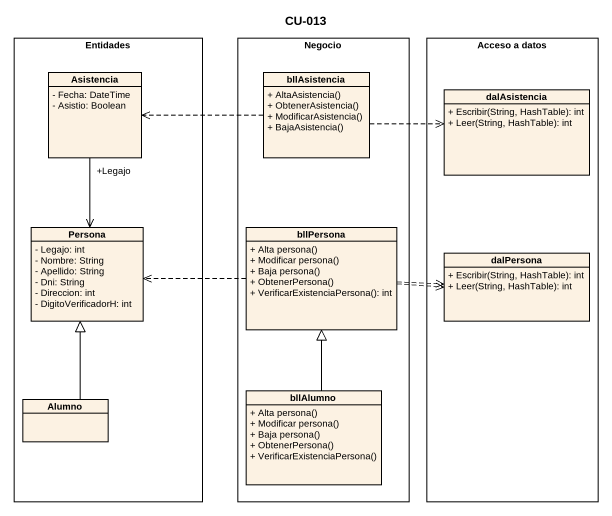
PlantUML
@startuml
title CU-013
hide circle
hide empty members
skinparam classAttributeIconSize 0
rectangle Entidades {
  class Asistencia {
    - Fecha: DateTime
    - Asistio: Boolean
  }
  class Persona {
    - Legajo: int
    - Nombre: String
    - Apellido: String
    - Dni: String
    - Direccion: int
    - DigitoVerificadorH: int
  }
  class Alumno
}
rectangle Negocio {
  class bllAsistencia {
    + AltaAsistencia()
    + ObtenerAsistencia()
    + ModificarAsistencia()
    + BajaAsistencia()
  }
  class bllPersona {
    + Alta persona()
    + Modificar persona()
    + Baja persona()
    + ObtenerPersona()
    + VerificarExistenciaPersona(): int
  }
  class bllAlumno {
    + Alta persona()
    + Modificar persona()
    + Baja persona()
    + ObtenerPersona()
    + VerificarExistenciaPersona()
  }
}
rectangle "Acceso a datos" as Acceso_a_datos {
  class dalAsistencia {
    + Escribir(String, HashTable): int
    + Leer(String, HashTable): int
  }
  class dalPersona {
    + Escribir(String, HashTable): int
    + Leer(String, HashTable): int
  }
}
Asistencia "+Legajo" --> Persona
bllAsistencia .left.> Asistencia
bllAsistencia .right.> dalAsistencia
bllPersona .left.> Persona
bllPersona .right.> dalPersona
bllPersona .right.> dalPersona
Alumno -up-|> Persona
bllAlumno -up-|> bllPersona
@enduml
